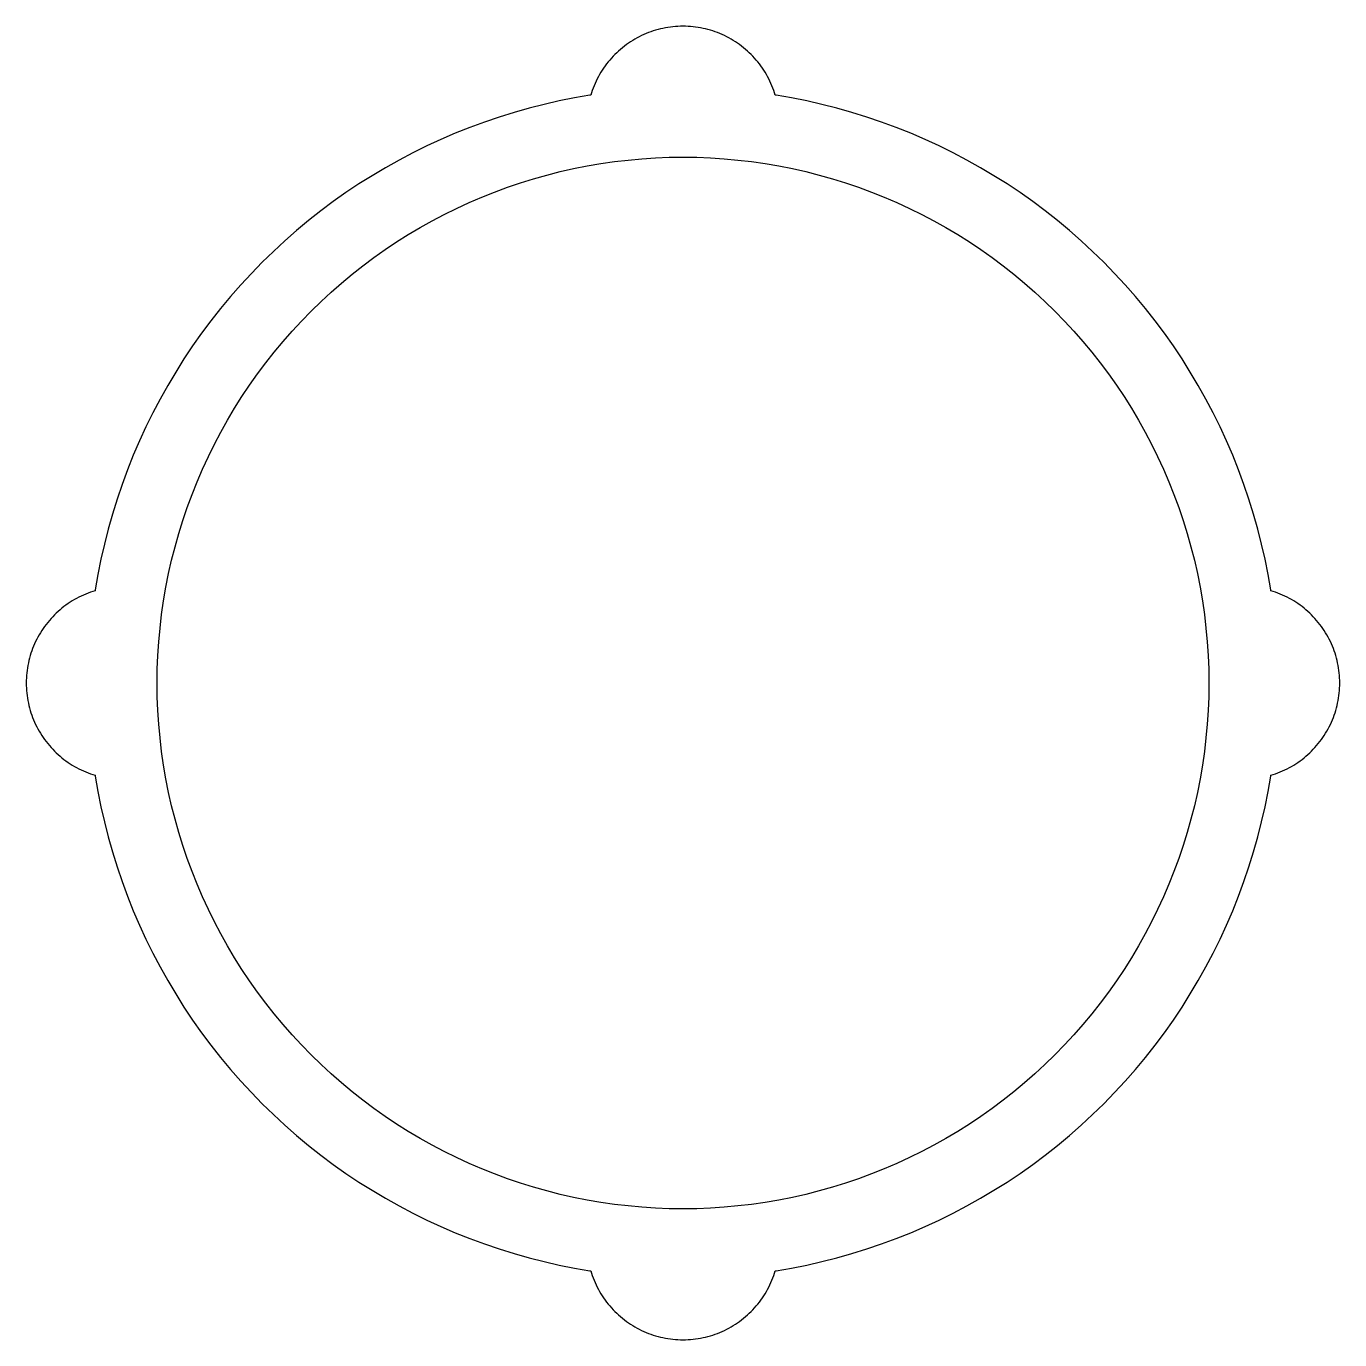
# Model space of a CAD drawing. Extents: x -66 to 66, y -66 to 66.
import ezdxf

# ---------------------------------------------------------------- set-up
doc = ezdxf.new("R2010")
doc.units = 0
doc.layers.get('0').update_dxf_attribs({"linetype": 'CONTINUOUS'})

msp = doc.modelspace()

# ---------------------------------------------------------------- linework, layer by layer
for points in [[(0.25522, -66.4967), (0.51028, -66.4866), (0.76498, -66.4699), (1.01915, -66.4466), (1.27263, -66.4166), (1.52524, -66.38), (1.7768, -66.3367), (2.02714, -66.2869), (2.27609, -66.2306), (2.52349, -66.1678), (2.76915, -66.0985), (3.01292, -66.0228), (3.25462, -65.9408), (3.49409, -65.8524), (3.73116, -65.7578), (3.96568, -65.6571), (4.19748, -65.5502), (4.42641, -65.4373), (4.6523, -65.3185), (4.875, -65.1937), (5.09436, -65.0632), (5.31023, -64.927), (5.52246, -64.7852), (5.73091, -64.6379), (5.93542, -64.4852), (6.13587, -64.3272), (6.33212, -64.164), (6.52402, -63.9957), (6.71146, -63.8224), (6.89429, -63.6443), (7.0724, -63.4615), (7.24566, -63.274), (7.41396, -63.0821), (7.57717, -62.8859), (7.7352, -62.6854), (7.88792, -62.4809), (8.03523, -62.2725), (8.17704, -62.0602), (8.31324, -61.8444), (8.44375, -61.625), (8.56847, -61.4023), (8.68731, -61.1764), (8.80021, -60.9475), (8.90707, -60.7157), (9.00783, -60.4812), (9.10241, -60.2441), (9.19075, -60.0046), (9.2728, -59.7629), (9.34843, -59.5194), (9.42518, -59.5082), (10.9797, -59.2411), (12.5267, -58.9334), (14.0651, -58.5853), (15.5938, -58.197), (17.1119, -57.7689), (18.6183, -57.3012), (20.1119, -56.7941), (21.5917, -56.2482), (23.0567, -55.6637), (24.5059, -55.0411), (25.9383, -54.3808), (27.3529, -53.6831), (28.7488, -52.9487), (30.125, -52.178), (31.4805, -51.3716), (32.8145, -50.5299), (34.126, -49.6536), (35.4141, -48.7433), (36.6779, -47.7995), (37.9166, -46.823), (39.1292, -45.8145), (40.3151, -44.7745), (41.4734, -43.7038), (42.6032, -42.6032), (43.7038, -41.4734), (44.7745, -40.3151), (45.8145, -39.1292), (46.823, -37.9166), (47.7995, -36.6779), (48.7433, -35.4141), (49.6536, -34.126), (50.5299, -32.8145), (51.3716, -31.4805), (52.178, -30.125), (52.9487, -28.7488), (53.6831, -27.3529), (54.3808, -25.9383), (55.0411, -24.5059), (55.6637, -23.0567), (56.2482, -21.5917), (56.7941, -20.1119), (57.3012, -18.6183), (57.7689, -17.1119), (58.197, -15.5938), (58.5853, -14.0651), (58.9334, -12.5267), (59.2411, -10.9797), (59.5082, -9.42518), (59.5194, -9.34843), (59.7629, -9.2728), (60.0046, -9.19075), (60.2441, -9.10241), (60.4812, -9.00783), (60.7157, -8.90707), (60.9475, -8.80021), (61.1764, -8.68731), (61.4023, -8.56847), (61.625, -8.44375), (61.8444, -8.31324), (62.0602, -8.17704), (62.2725, -8.03523), (62.4809, -7.88792), (62.6854, -7.7352), (62.8859, -7.57717), (63.0821, -7.41396), (63.274, -7.24566), (63.4615, -7.0724), (63.6443, -6.89429), (63.8224, -6.71146), (63.9957, -6.52402), (64.164, -6.33212), (64.3272, -6.13587), (64.4852, -5.93542), (64.6379, -5.73091), (64.7852, -5.52246), (64.927, -5.31023), (65.0632, -5.09436), (65.1937, -4.875), (65.3185, -4.6523), (65.4373, -4.42641), (65.5502, -4.19748), (65.6571, -3.96568), (65.7578, -3.73116), (65.8524, -3.49409), (65.9408, -3.25462), (66.0228, -3.01292), (66.0985, -2.76915), (66.1678, -2.52349), (66.2306, -2.27609), (66.2869, -2.02714), (66.3367, -1.7768), (66.38, -1.52524), (66.4166, -1.27263), (66.4466, -1.01915), (66.4699, -0.76498), (66.4866, -0.51028), (66.4967, -0.25522), (66.5, 0), (66.4967, 0.25522), (66.4866, 0.51028), (66.4699, 0.76498), (66.4466, 1.01915), (66.4166, 1.27263), (66.38, 1.52524), (66.3367, 1.7768), (66.2869, 2.02714), (66.2306, 2.27609), (66.1678, 2.52349), (66.0985, 2.76915), (66.0228, 3.01292), (65.9408, 3.25462), (65.8524, 3.49409), (65.7578, 3.73116), (65.6571, 3.96568), (65.5502, 4.19748), (65.4373, 4.42641), (65.3185, 4.6523), (65.1937, 4.875), (65.0632, 5.09436), (64.927, 5.31023), (64.7852, 5.52246), (64.6379, 5.73091), (64.4852, 5.93542), (64.3272, 6.13587), (64.164, 6.33212), (63.9957, 6.52402), (63.8224, 6.71146), (63.6443, 6.89429), (63.4615, 7.0724), (63.274, 7.24566), (63.0821, 7.41396), (62.8859, 7.57717), (62.6854, 7.7352), (62.4809, 7.88792), (62.2725, 8.03523), (62.0602, 8.17704), (61.8444, 8.31324), (61.625, 8.44375), (61.4023, 8.56847), (61.1764, 8.68731), (60.9475, 8.80021), (60.7157, 8.90707), (60.4812, 9.00783), (60.2441, 9.10241), (60.0046, 9.19075), (59.7629, 9.2728), (59.5194, 9.34843), (59.5082, 9.42518), (59.2411, 10.9797), (58.9334, 12.5267), (58.5853, 14.0651), (58.197, 15.5938), (57.7689, 17.1119), (57.3012, 18.6183), (56.7941, 20.1119), (56.2482, 21.5917), (55.6637, 23.0567), (55.0411, 24.5059), (54.3808, 25.9383), (53.6831, 27.3529), (52.9487, 28.7488), (52.178, 30.125), (51.3716, 31.4805), (50.5299, 32.8145), (49.6536, 34.126), (48.7433, 35.4141), (47.7995, 36.6779), (46.823, 37.9166), (45.8145, 39.1292), (44.7745, 40.3151), (43.7038, 41.4734), (42.6032, 42.6032), (41.4734, 43.7038), (40.3151, 44.7745), (39.1292, 45.8145), (37.9166, 46.823), (36.6779, 47.7995), (35.4141, 48.7433), (34.126, 49.6536), (32.8145, 50.5299), (31.4805, 51.3716), (30.125, 52.178), (28.7488, 52.9487), (27.3529, 53.6831), (25.9383, 54.3808), (24.5059, 55.0411), (23.0567, 55.6637), (21.5917, 56.2482), (20.1119, 56.7941), (18.6183, 57.3012), (17.1119, 57.7689), (15.5938, 58.197), (14.0651, 58.5853), (12.5267, 58.9334), (10.9797, 59.2411), (9.42518, 59.5082), (9.34843, 59.5194), (9.2728, 59.7629), (9.19075, 60.0046), (9.10241, 60.2441), (9.00783, 60.4812), (8.90707, 60.7157), (8.80021, 60.9475), (8.68731, 61.1764), (8.56847, 61.4023), (8.44375, 61.625), (8.31324, 61.8444), (8.17704, 62.0602), (8.03523, 62.2725), (7.88792, 62.4809), (7.7352, 62.6854), (7.57717, 62.8859), (7.41396, 63.0821), (7.24566, 63.274), (7.0724, 63.4615), (6.89429, 63.6443), (6.71146, 63.8224), (6.52402, 63.9957), (6.33212, 64.164), (6.13587, 64.3272), (5.93542, 64.4852), (5.73091, 64.6379), (5.52246, 64.7852), (5.31023, 64.927), (5.09436, 65.0632), (4.875, 65.1937), (4.6523, 65.3185), (4.42641, 65.4373), (4.19748, 65.5502), (3.96568, 65.6571), (3.73116, 65.7578), (3.49409, 65.8524), (3.25462, 65.9408), (3.01292, 66.0228), (2.76915, 66.0985), (2.52349, 66.1678), (2.27609, 66.2306), (2.02714, 66.2869), (1.7768, 66.3367), (1.52524, 66.38), (1.27263, 66.4166), (1.01915, 66.4466), (0.76498, 66.4699), (0.51028, 66.4866), (0.25522, 66.4967), (0, 66.5), (-0.25522, 66.4967), (-0.51028, 66.4866), (-0.76498, 66.4699), (-1.01915, 66.4466), (-1.27263, 66.4166), (-1.52524, 66.38), (-1.7768, 66.3367), (-2.02714, 66.2869), (-2.27609, 66.2306), (-2.52349, 66.1678), (-2.76915, 66.0985), (-3.01292, 66.0228), (-3.25462, 65.9408), (-3.49409, 65.8524), (-3.73116, 65.7578), (-3.96568, 65.6571), (-4.19748, 65.5502), (-4.42641, 65.4373), (-4.6523, 65.3185), (-4.875, 65.1937), (-5.09436, 65.0632), (-5.31023, 64.927), (-5.52246, 64.7852), (-5.73091, 64.6379), (-5.93542, 64.4852), (-6.13587, 64.3272), (-6.33212, 64.164), (-6.52402, 63.9957), (-6.71146, 63.8224), (-6.89429, 63.6443), (-7.0724, 63.4615), (-7.24566, 63.274), (-7.41396, 63.0821), (-7.57717, 62.8859), (-7.7352, 62.6854), (-7.88792, 62.4809), (-8.03523, 62.2725), (-8.17704, 62.0602), (-8.31324, 61.8444), (-8.44375, 61.625), (-8.56847, 61.4023), (-8.68731, 61.1764), (-8.80021, 60.9475), (-8.90707, 60.7157), (-9.00783, 60.4812), (-9.10241, 60.2441), (-9.19075, 60.0046), (-9.2728, 59.7629), (-9.34843, 59.5194), (-9.42518, 59.5082), (-10.9797, 59.2411), (-12.5267, 58.9334), (-14.0651, 58.5853), (-15.5938, 58.197), (-17.1119, 57.7689), (-18.6183, 57.3012), (-20.1119, 56.7941), (-21.5917, 56.2482), (-23.0567, 55.6637), (-24.5059, 55.0411), (-25.9383, 54.3808), (-27.3529, 53.6831), (-28.7488, 52.9487), (-30.125, 52.178), (-31.4805, 51.3716), (-32.8145, 50.5299), (-34.126, 49.6536), (-35.4141, 48.7433), (-36.6779, 47.7995), (-37.9166, 46.823), (-39.1292, 45.8145), (-40.3151, 44.7745), (-41.4734, 43.7038), (-42.6032, 42.6032), (-43.7038, 41.4734), (-44.7745, 40.3151), (-45.8145, 39.1292), (-46.823, 37.9166), (-47.7995, 36.6779), (-48.7433, 35.4141), (-49.6536, 34.126), (-50.5299, 32.8145), (-51.3716, 31.4805), (-52.178, 30.125), (-52.9487, 28.7488), (-53.6831, 27.3529), (-54.3808, 25.9383), (-55.0411, 24.5059), (-55.6637, 23.0567), (-56.2482, 21.5917), (-56.7941, 20.1119), (-57.3012, 18.6183), (-57.7689, 17.1119), (-58.197, 15.5938), (-58.5853, 14.0651), (-58.9334, 12.5267), (-59.2411, 10.9797), (-59.5082, 9.42518), (-59.5194, 9.34843), (-59.7629, 9.2728), (-60.0046, 9.19075), (-60.2441, 9.10241), (-60.4812, 9.00783), (-60.7157, 8.90707), (-60.9475, 8.80021), (-61.1764, 8.68731), (-61.4023, 8.56847), (-61.625, 8.44375), (-61.8444, 8.31324), (-62.0602, 8.17704), (-62.2725, 8.03523), (-62.4809, 7.88792), (-62.6854, 7.7352), (-62.8859, 7.57717), (-63.0821, 7.41396), (-63.274, 7.24566), (-63.4615, 7.0724), (-63.6443, 6.89429), (-63.8224, 6.71146), (-63.9957, 6.52402), (-64.164, 6.33212), (-64.3272, 6.13587), (-64.4852, 5.93542), (-64.6379, 5.73091), (-64.7852, 5.52246), (-64.927, 5.31023), (-65.0632, 5.09436), (-65.1937, 4.875), (-65.3185, 4.6523), (-65.4373, 4.42641), (-65.5502, 4.19748), (-65.6571, 3.96568), (-65.7578, 3.73116), (-65.8524, 3.49409), (-65.9408, 3.25462), (-66.0228, 3.01292), (-66.0985, 2.76915), (-66.1678, 2.52349), (-66.2306, 2.27609), (-66.2869, 2.02714), (-66.3367, 1.7768), (-66.38, 1.52524), (-66.4166, 1.27263), (-66.4466, 1.01915), (-66.4699, 0.76498), (-66.4866, 0.51028), (-66.4967, 0.25522), (-66.5, 0), (-66.4967, -0.25522), (-66.4866, -0.51028), (-66.4699, -0.76498), (-66.4466, -1.01915), (-66.4166, -1.27263), (-66.38, -1.52524), (-66.3367, -1.7768), (-66.2869, -2.02714), (-66.2306, -2.27609), (-66.1678, -2.52349), (-66.0985, -2.76915), (-66.0228, -3.01292), (-65.9408, -3.25462), (-65.8524, -3.49409), (-65.7578, -3.73116), (-65.6571, -3.96568), (-65.5502, -4.19748), (-65.4373, -4.42641), (-65.3185, -4.6523), (-65.1937, -4.875), (-65.0632, -5.09436), (-64.927, -5.31023), (-64.7852, -5.52246), (-64.6379, -5.73091), (-64.4852, -5.93542), (-64.3272, -6.13587), (-64.164, -6.33212), (-63.9957, -6.52402), (-63.8224, -6.71146), (-63.6443, -6.89429), (-63.4615, -7.0724), (-63.274, -7.24566), (-63.0821, -7.41396), (-62.8859, -7.57717), (-62.6854, -7.7352), (-62.4809, -7.88792), (-62.2725, -8.03523), (-62.0602, -8.17704), (-61.8444, -8.31324), (-61.625, -8.44375), (-61.4023, -8.56847), (-61.1764, -8.68731), (-60.9475, -8.80021), (-60.7157, -8.90707), (-60.4812, -9.00783), (-60.2441, -9.10241), (-60.0046, -9.19075), (-59.7629, -9.2728), (-59.5194, -9.34843), (-59.5082, -9.42518), (-59.2411, -10.9797), (-58.9334, -12.5267), (-58.5853, -14.0651), (-58.197, -15.5938), (-57.7689, -17.1119), (-57.3012, -18.6183), (-56.7941, -20.1119), (-56.2482, -21.5917), (-55.6637, -23.0567), (-55.0411, -24.5059), (-54.3808, -25.9383), (-53.6831, -27.3529), (-52.9487, -28.7488), (-52.178, -30.125), (-51.3716, -31.4805), (-50.5299, -32.8145), (-49.6536, -34.126), (-48.7433, -35.4141), (-47.7995, -36.6779), (-46.823, -37.9166), (-45.8145, -39.1292), (-44.7745, -40.3151), (-43.7038, -41.4734), (-42.6032, -42.6032), (-41.4734, -43.7038), (-40.3151, -44.7745), (-39.1292, -45.8145), (-37.9166, -46.823), (-36.6779, -47.7995), (-35.4141, -48.7433), (-34.126, -49.6536), (-32.8145, -50.5299), (-31.4805, -51.3716), (-30.125, -52.178), (-28.7488, -52.9487), (-27.3529, -53.6831), (-25.9383, -54.3808), (-24.5059, -55.0411), (-23.0567, -55.6637), (-21.5917, -56.2482), (-20.1119, -56.7941), (-18.6183, -57.3012), (-17.1119, -57.7689), (-15.5938, -58.197), (-14.0651, -58.5853), (-12.5267, -58.9334), (-10.9797, -59.2411), (-9.42518, -59.5082), (-9.34843, -59.5194), (-9.2728, -59.7629), (-9.19075, -60.0046), (-9.10241, -60.2441), (-9.00783, -60.4812), (-8.90707, -60.7157), (-8.80021, -60.9475), (-8.68731, -61.1764), (-8.56847, -61.4023), (-8.44375, -61.625), (-8.31324, -61.8444), (-8.17704, -62.0602), (-8.03523, -62.2725), (-7.88792, -62.4809), (-7.7352, -62.6854), (-7.57717, -62.8859), (-7.41396, -63.0821), (-7.24566, -63.274), (-7.0724, -63.4615), (-6.89429, -63.6443), (-6.71146, -63.8224), (-6.52402, -63.9957), (-6.33212, -64.164), (-6.13587, -64.3272), (-5.93542, -64.4852), (-5.73091, -64.6379), (-5.52246, -64.7852), (-5.31023, -64.927), (-5.09436, -65.0632), (-4.875, -65.1937), (-4.6523, -65.3185), (-4.42641, -65.4373), (-4.19748, -65.5502), (-3.96568, -65.6571), (-3.73116, -65.7578), (-3.49409, -65.8524), (-3.25462, -65.9408), (-3.01292, -66.0228), (-2.76915, -66.0985), (-2.52349, -66.1678), (-2.27609, -66.2306), (-2.02714, -66.2869), (-1.7768, -66.3367), (-1.52524, -66.38), (-1.27263, -66.4166), (-1.01915, -66.4466), (-0.76498, -66.4699), (-0.51028, -66.4866), (-0.25522, -66.4967), (0, -66.5)], [(-1.39392, -53.2318), (-2.78689, -53.177), (-4.17795, -53.0858), (-5.56614, -52.9583), (-6.95052, -52.7944), (-8.33014, -52.5944), (-9.70404, -52.3583), (-11.0713, -52.0864), (-12.431, -51.7787), (-13.7821, -51.4356), (-15.1238, -51.0572), (-16.4552, -50.6438), (-17.7752, -50.1957), (-19.0831, -49.7132), (-20.3779, -49.1966), (-21.6587, -48.6463), (-22.9247, -48.0627), (-24.175, -47.4461), (-25.4087, -46.797), (-26.625, -46.1159), (-27.823, -45.4031), (-29.002, -44.6592), (-30.1611, -43.8847), (-31.2996, -43.0802), (-32.4165, -42.2461), (-33.5113, -41.383), (-34.5831, -40.4916), (-35.6312, -39.5725), (-36.6549, -38.6262), (-37.6534, -37.6534), (-38.6262, -36.6549), (-39.5725, -35.6312), (-40.4916, -34.5831), (-41.383, -33.5113), (-42.2461, -32.4165), (-43.0802, -31.2996), (-43.8847, -30.1611), (-44.6592, -29.002), (-45.4031, -27.823), (-46.1159, -26.625), (-46.797, -25.4087), (-47.4461, -24.175), (-48.0627, -22.9247), (-48.6463, -21.6587), (-49.1966, -20.3779), (-49.7132, -19.0831), (-50.1957, -17.7752), (-50.6438, -16.4552), (-51.0572, -15.1238), (-51.4356, -13.7821), (-51.7787, -12.431), (-52.0864, -11.0713), (-52.3583, -9.70404), (-52.5944, -8.33014), (-52.7944, -6.95052), (-52.9583, -5.56614), (-53.0858, -4.17795), (-53.177, -2.78689), (-53.2318, -1.39392), (-53.25, 0), (-53.2318, 1.39392), (-53.177, 2.78689), (-53.0858, 4.17795), (-52.9583, 5.56614), (-52.7944, 6.95052), (-52.5944, 8.33014), (-52.3583, 9.70404), (-52.0864, 11.0713), (-51.7787, 12.431), (-51.4356, 13.7821), (-51.0572, 15.1238), (-50.6438, 16.4552), (-50.1957, 17.7752), (-49.7132, 19.0831), (-49.1966, 20.3779), (-48.6463, 21.6587), (-48.0627, 22.9247), (-47.4461, 24.175), (-46.797, 25.4087), (-46.1159, 26.625), (-45.4031, 27.823), (-44.6592, 29.002), (-43.8847, 30.1611), (-43.0802, 31.2996), (-42.2461, 32.4165), (-41.383, 33.5113), (-40.4916, 34.5831), (-39.5725, 35.6312), (-38.6262, 36.6549), (-37.6534, 37.6534), (-36.6549, 38.6262), (-35.6312, 39.5725), (-34.5831, 40.4916), (-33.5113, 41.383), (-32.4165, 42.2461), (-31.2996, 43.0802), (-30.1611, 43.8847), (-29.002, 44.6592), (-27.823, 45.4031), (-26.625, 46.1159), (-25.4087, 46.797), (-24.175, 47.4461), (-22.9247, 48.0627), (-21.6587, 48.6463), (-20.3779, 49.1966), (-19.0831, 49.7132), (-17.7752, 50.1957), (-16.4552, 50.6438), (-15.1238, 51.0572), (-13.7821, 51.4356), (-12.431, 51.7787), (-11.0713, 52.0864), (-9.70404, 52.3583), (-8.33014, 52.5944), (-6.95052, 52.7944), (-5.56614, 52.9583), (-4.17795, 53.0858), (-2.78689, 53.177), (-1.39392, 53.2318), (0, 53.25), (1.39392, 53.2318), (2.78689, 53.177), (4.17795, 53.0858), (5.56614, 52.9583), (6.95052, 52.7944), (8.33014, 52.5944), (9.70404, 52.3583), (11.0713, 52.0864), (12.431, 51.7787), (13.7821, 51.4356), (15.1238, 51.0572), (16.4552, 50.6438), (17.7752, 50.1957), (19.0831, 49.7132), (20.3779, 49.1966), (21.6587, 48.6463), (22.9247, 48.0627), (24.175, 47.4461), (25.4087, 46.797), (26.625, 46.1159), (27.823, 45.4031), (29.002, 44.6592), (30.1611, 43.8847), (31.2996, 43.0802), (32.4165, 42.2461), (33.5113, 41.383), (34.5831, 40.4916), (35.6312, 39.5725), (36.6549, 38.6262), (37.6534, 37.6534), (38.6262, 36.6549), (39.5725, 35.6312), (40.4916, 34.5831), (41.383, 33.5113), (42.2461, 32.4165), (43.0802, 31.2996), (43.8847, 30.1611), (44.6592, 29.002), (45.4031, 27.823), (46.1159, 26.625), (46.797, 25.4087), (47.4461, 24.175), (48.0627, 22.9247), (48.6463, 21.6587), (49.1966, 20.3779), (49.7132, 19.0831), (50.1957, 17.7752), (50.6438, 16.4552), (51.0572, 15.1238), (51.4356, 13.7821), (51.7787, 12.431), (52.0864, 11.0713), (52.3583, 9.70404), (52.5944, 8.33014), (52.7944, 6.95052), (52.9583, 5.56614), (53.0858, 4.17795), (53.177, 2.78689), (53.2318, 1.39392), (53.25, 0), (53.2318, -1.39392), (53.177, -2.78689), (53.0858, -4.17795), (52.9583, -5.56614), (52.7944, -6.95052), (52.5944, -8.33014), (52.3583, -9.70404), (52.0864, -11.0713), (51.7787, -12.431), (51.4356, -13.7821), (51.0572, -15.1238), (50.6438, -16.4552), (50.1957, -17.7752), (49.7132, -19.0831), (49.1966, -20.3779), (48.6463, -21.6587), (48.0627, -22.9247), (47.4461, -24.175), (46.797, -25.4087), (46.1159, -26.625), (45.4031, -27.823), (44.6592, -29.002), (43.8847, -30.1611), (43.0802, -31.2996), (42.2461, -32.4165), (41.383, -33.5113), (40.4916, -34.5831), (39.5725, -35.6312), (38.6262, -36.6549), (37.6534, -37.6534), (36.6549, -38.6262), (35.6312, -39.5725), (34.5831, -40.4916), (33.5113, -41.383), (32.4165, -42.2461), (31.2996, -43.0802), (30.1611, -43.8847), (29.002, -44.6592), (27.823, -45.4031), (26.625, -46.1159), (25.4087, -46.797), (24.175, -47.4461), (22.9247, -48.0627), (21.6587, -48.6463), (20.3779, -49.1966), (19.0831, -49.7132), (17.7752, -50.1957), (16.4552, -50.6438), (15.1238, -51.0572), (13.7821, -51.4356), (12.431, -51.7787), (11.0713, -52.0864), (9.70404, -52.3583), (8.33014, -52.5944), (6.95052, -52.7944), (5.56614, -52.9583), (4.17795, -53.0858), (2.78689, -53.177), (1.39392, -53.2318), (0, -53.25)]]:
    msp.add_lwpolyline(points, close=True)

doc.saveas('drawing.dxf')
